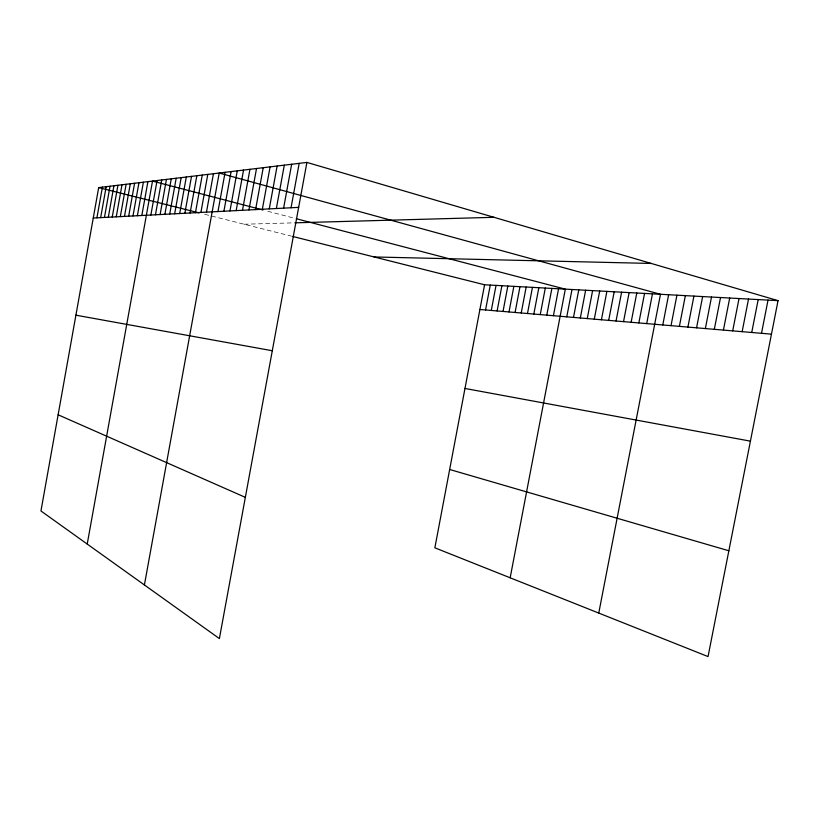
<?xml version="1.0" encoding="UTF-8"?>
<svg xmlns="http://www.w3.org/2000/svg" width="819" height="819" viewBox="0 0 819 819"><rect width="100%" height="100%" fill="white"/><g stroke="black" fill="none" stroke-linecap="round" stroke-linejoin="round"><path stroke-width="0.61" stroke-dasharray="4.09 3.07" d="M244.134 224.232L293.745 222.85M204.699 214.291L291.472 236.148M267.803 211.261L295.178 218.427"/><path stroke-width="1.23" d="M306.91 162.418L98.689 187.602L40.95 510.974L219.39 638.574L306.91 162.418L778.05 300.645L708.046 656.582L434.858 547.819L484.572 284.777L778.05 300.645M96.929 217.823L102.406 187.152M100.655 217.629L106.183 186.691M104.453 217.434L110.033 186.23M108.313 217.23L113.943 185.749M112.244 217.025L117.936 185.268M116.247 216.82L121.99 184.777M120.321 216.615L126.116 184.285M124.468 216.4L130.313 183.773M128.685 216.175L134.592 183.251M132.985 215.95L138.954 182.729M137.367 215.725L143.386 182.197M141.83 215.499L147.911 181.644M87.224 544.062L152.518 181.091L262.95 209.992M150.87 215.028L157.074 180.538M155.446 214.793L161.722 179.975M160.114 214.547L166.452 179.402M164.875 214.302L171.273 178.818M169.717 214.046L176.187 178.225M174.662 213.79L181.204 177.621M179.709 213.534L186.312 177.006M184.848 213.268L191.523 176.372M190.09 212.991L196.836 175.727M195.434 212.715L202.262 175.071M200.901 212.438L207.791 174.406M206.47 212.141L213.442 173.72M144.41 584.961L219.205 173.024L660.483 294.287L598.761 613.073M217.967 211.548L225.102 172.318M223.904 211.241L231.112 171.58M229.965 210.923L237.264 170.843M236.159 210.606L243.54 170.086M242.485 210.278L249.959 169.308M248.956 209.94L256.521 168.509M255.579 209.603L263.227 167.7M262.346 209.255L270.096 166.871M269.267 208.886L277.119 166.022M276.351 208.528L284.306 165.151M283.609 208.149L291.656 164.261M291.042 207.76L299.191 163.35M485.565 309.961L490.264 285.084M491.298 310.452L496.038 285.401M497.123 310.944L501.893 285.718M503.02 311.445L507.841 286.036M509.008 311.947L513.861 286.363M515.079 312.459L519.973 286.691M521.232 312.981L526.167 287.029M527.487 313.513L532.452 287.367M533.824 314.046L538.841 287.715M540.253 314.588L545.311 288.063M546.785 315.141L551.883 288.421M553.419 315.704L558.558 288.779M510.165 577.804L565.325 289.148L296.345 218.734M566.768 316.83L572 289.506M573.495 317.403L578.767 289.875M580.323 317.977L585.636 290.243M587.254 318.571L592.608 290.622M594.287 319.164L599.692 291.001M601.433 319.768L606.889 291.39M608.681 320.383L614.189 291.789M616.052 321.007L621.601 292.188M623.535 321.632L629.135 292.598M631.132 322.276L636.783 293.007M638.851 322.932L644.553 293.427M646.703 323.597L652.456 293.857M662.776 324.959L668.632 294.727M671.017 325.655L676.924 295.178M679.391 326.361L685.36 295.639M687.899 327.078L693.928 296.099M696.559 327.815L702.641 296.57M705.364 328.562L711.506 297.051M714.322 329.32L720.525 297.532M723.433 330.088L729.698 298.034M732.698 330.876L739.025 298.536M742.137 331.675L748.525 299.048M751.74 332.483L758.189 299.57M761.506 333.313L768.027 300.102M93.253 218.018L298.648 207.371M294.83 222.819L493.99 217.311M374.119 256.961L651.218 263.442M479.903 309.49L771.457 334.152M75.911 315.182L272.297 350.737M464.977 388.462L750.419 441.154M98.689 187.602L199.078 212.879M292.659 236.445L484.572 284.777M449.662 469.492L728.859 550.777M58.129 414.793L245.342 497.348"/></g></svg>
